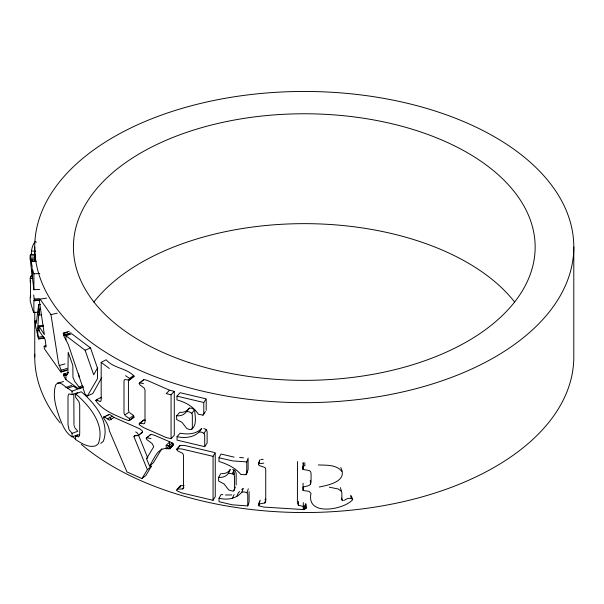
<?xml version="1.0" encoding="UTF-8"?>
<svg xmlns="http://www.w3.org/2000/svg" width="604" height="604" viewBox="0 0 604 604"><rect width="100%" height="100%" fill="white"/><g stroke="black" fill="none" stroke-linecap="round" stroke-linejoin="round"><path stroke-width="0.91" d="M302.815 506.303L298.467 505.201L298.519 501.312M297.478 461.607L297.402 503.321L298.467 505.201M44.183 338.164L38.581 338.972C36.142 327.534 39.796 316.111 38.686 304.582L40.551 304.31M43.382 325.216L38.724 325.903L38.482 328.621L38.928 330.66L45.119 339.478L46.063 346.462L45.844 347.119L44.115 346.175L44.386 348.765L60.823 372.064L66.357 370.584M39.366 300.399L34.352 300.739L33.703 294.858M39.751 289.392L33.892 289.739L33.915 273.823L32.669 269.829M38.686 304.582L36.263 323.427L35.108 321.049L36.776 320.913M30.668 295.847L30.411 297.191L30.57 280.286M30.517 256.179L30.215 259.282L33.892 289.739M101.698 377.651L92.767 393.589L87.414 395.945L85.104 394.193L68.207 344.333L63.662 335.56L63.337 333.098L69.264 331.249M306.092 503.993L306.236 507.881L305.767 508.674L303.367 509.557L263.805 507.081L258.806 505.767L258.459 505.027L259.169 503.985L264.877 502.943L265.768 499.093L264.967 499.402M351.369 495.846L352.676 499.659C344.484 509.565 305.964 517.001 311 493.385L309.006 491.331L303.102 490.486L303.102 487.043L308.584 485.699L310.539 484.219L311.068 481.984L311.068 473.453L310.637 471.716L309.323 470.569L303.034 469.451L302.981 466.348M35.108 321.049L35.719 326.613L38.581 338.972M61.223 372.109L61.087 370.214L58.52 363.125L50.962 314.616L40.068 299.131L46.561 298.112M31.733 253.574L31.34 254.616C31.242 250.071 32.322 244.847 35.342 241.351L36.293 242.287M259.169 503.985L260.203 500.142M264.877 502.943L265.73 501.358L265.73 469.127L264.877 467.428L259.169 465.571L258.459 464.423L259.848 459.901M258.806 505.767L259.433 503.464M258.459 464.423L259.509 460.588M258.459 505.027L259.509 501.192M40.068 299.131L39.396 301.321L44.356 334.571L38.724 325.903M83.193 387.262L78.618 388.878L65.942 379.674L63.971 376.503L63.639 374.042L68.705 372.449M222.831 494.706L221.087 494.525L219.048 498.224L219.048 501.705L232.389 504.823L247.761 505.933L249.082 502.128L249.082 491.633M247.761 505.933L247.761 494.57L246.976 492.66L248.319 488.855M246.764 473.309L246.764 461.909L248.108 458.104L248.108 469.504L246.764 473.309L245.903 474.699L240.913 474.502C235.303 467.836 227.21 463.978 218.988 461.501L218.988 457.741L221.026 454.034L234.08 457.115M245.903 474.699L246.998 471.656M79.23 388.833L79.018 387.089L74.73 381.403L72.971 377.409L72.82 365.48L68.207 352.253L67.905 373.649L67.006 374.812L65.662 375.107L63.639 374.042M191.634 429.444L192.336 427.511L192.336 415.242L191.868 413.234L188.946 411.739L186.485 411.626C184.265 414.91 180.543 416.179 176.647 415.786L176.647 419.516L182.061 422.377L186.681 428.402L189.075 429.414L191.634 429.444C197.297 424.484 195.009 416.186 194.594 409.686L191.74 408.206L189.346 408.108C187.21 411.362 183.586 412.713 179.743 412.336L176.647 415.786M220.702 473.664L218.656 477.364L218.656 481.101L224.076 483.947L228.705 489.957L232.691 491.143L233.756 490.788L234.503 488.749L234.503 476.481L234.005 474.548L235.658 470.78M219.048 498.224C227.278 500.263 236.224 498.881 241.842 492.132L243.306 488.342M236.745 496.526L238.338 492.751L239.69 491.497M100.936 398.021L101.449 397.251L96.323 399.772L95.802 400.527C101.948 409.988 114.005 414.578 124.001 418.957L128.75 420.641L133.839 417.477L133.544 415.522L129.732 412.759M129.55 420.475L134.103 416.866M233.756 490.788L235.417 487.02M218.656 477.364C222.559 477.749 226.281 476.473 228.508 473.181L232.789 473.853L234.48 470.093M232.389 473.778L234.08 470.025L232.699 469.534M232.389 498.406L234.08 494.653M143.231 380.293L144.318 379.531L147.406 380.46L169.528 390.222L174.292 391.347L174.292 435.295L171.068 438.7L166.183 437.545L143.465 427.556L139.456 424.831L139.177 423.993L139.75 423.147L143.79 420.044L145.458 420.135M103.39 417.636L103.684 417.002L109.467 414.344L114.133 417.455L139.834 428.863L142.197 430.811L142.589 431.784L142.099 432.592L138.022 435.68L134.496 435.658L133.952 436.662L147.376 469.693L141.948 478.572L126.938 471.935L109.377 430.826C108.765 425.722 105.964 421.683 103.39 417.636L105.028 416.752M144.318 423.714L145.005 422.377L145.005 390.146L144.318 388.198L139.75 384.74L139.177 383.389L143.503 379.697M228.508 473.181L230.298 469.436C228.289 472.366 225.133 473.997 221.517 473.619M150.102 435.129L151.325 434.336L154.722 435.371L172.057 442.785L173.612 444.536L169.867 448.787C157.795 446.454 155.47 456.556 149.543 466.039L146.515 458.655L153.771 446.718L152.027 443.442L146.787 439.576L146.228 438.308L150.404 434.495M100.528 401.539L101.178 400.195L101.178 362.362L106.168 359.757C113.318 368.448 127.285 368.108 134.103 376.262L129.248 380.097L124.688 379.531L124.001 380.867L124.001 413.098L124.688 415.046L129.097 412.109L128.425 410.169L128.425 379.78M214.352 452.464L184.703 445.48L180.151 445.367L176.745 449.459L177.41 450.705L182.725 453.415L183.525 455.25L183.525 487.481L182.725 488.93L177.41 489.119L176.745 490.055L177.063 490.848L181.728 492.917L213.061 500.301L215.251 496.624L215.251 453.612M176.745 449.459L180.151 445.367M87.414 395.945L97.508 378.595L97.508 367.911L93.703 374.797L85.104 350.244L65.942 335.718L63.337 333.098M169.867 448.787L173.612 444.536M150.517 464.778L151.211 466.499L145.926 475.439L141.948 478.572M213.061 500.301L213.061 456.352L215.251 452.675M161.819 448.734L153.325 462.83L149.543 466.039M138.022 435.68L142.589 431.784M202.982 415.144L203.782 413.883L203.782 402.49L206.206 398.866L180.067 392.706L176.98 396.156L176.98 399.924C185.488 402.166 193.537 406.628 198.323 414.208L202.982 415.144L205.428 411.528M143.79 420.044L139.177 423.993M177.048 436.647C186.002 438.746 197.04 437.13 201.728 428.379C196.194 434.268 187.648 434.631 180.135 433.196L177.048 436.647L177.048 440.12L204.711 446.658L207.119 443.026L207.119 431.664L206.402 429.64L203.873 428.515M204.711 446.658L204.711 435.288L203.978 433.264L206.402 429.64M129.248 380.097L134.103 376.262M176.745 490.055L180.483 485.669L184.099 485.586M191.868 413.234L194.594 409.686M186.485 411.626L189.346 408.108M182.725 488.93L183.903 487.534M177.41 489.119L180.483 485.669M171.068 438.7L171.068 394.752L174.292 391.347M170.366 447.941L169.966 447.051L173.22 443.653M166.183 445.375L169.528 442.007L169.528 445.609L166.183 448.983L166.183 445.375L168.773 446.182L172.057 442.785M168.04 448.999L170.237 446.741M169.528 390.222L166.183 393.597L171.068 394.752M63.548 381.539L57.455 383.185L55.719 384.914C52.231 395.831 56.021 407.564 59.622 417.968C62.529 424.997 65.24 432.638 72.057 436.866L77.765 434.812M32.676 276.028C29.196 274.971 30.487 280.226 30.215 282.015M147.376 469.693L151.211 466.499M146.515 458.655L147.806 457.598M146.228 438.308L148.169 436.722M100.755 443.359L103.344 441.275C110.343 422.4 95.002 403.374 81.253 391.754L75.621 393.884L75.621 397.356L78.935 401.668L79.713 404.967L79.713 433.755L79.418 435.861L78.543 436.858L75.621 436.028L75.621 439.569C81.442 443.366 88.35 447.919 95.613 445.873L98.278 443.827C105.473 424.725 89.43 405.631 75.621 393.884M241.713 489.625L242.778 488.764M139.177 383.389L142.559 380.807M133.952 436.662L136.043 435.137M129.822 379.259L129.55 378.406L133.839 375.416M125.345 415.703L129.248 418.512L133.544 415.522M344.318 500.278C346.424 498.859 348.901 497.651 351.468 498.602L352.676 499.659M114.133 417.455L109.377 420.203L104.567 417.009L103.684 417.002M107.595 418.859L112.397 416.141M106.674 415.877L108.312 414.993M95.802 400.527L97.267 399.81M258.806 463.736L263.805 463.132M85.104 350.244L90.509 347.934L97.697 368.84M79.434 388.266L83.397 386.696M79.018 387.089L82.197 385.835M75.621 436.028L79.645 434.51M67.565 388.198L72.057 391.173L77.765 389.119L73.371 386.235L67.565 388.198C64.213 386.545 61.789 382.121 57.455 383.185M72.057 436.866L72.057 433.325L69.052 429.663L68.01 424.876L68.01 396.088L68.924 393.853L72.057 394.654L77.765 392.6M72.057 433.325L77.765 431.271L74.828 427.662M67.61 374.51L65.942 375.061L65.942 379.674M65.942 387.36L71.778 385.428M65.179 334.654L71.045 332.751M63.662 335.56L69.566 333.702M63.458 374.578L65.149 374.05M63.586 375.462L66.123 374.669M63.216 333.665L67.444 332.351M177.063 448.817L181.728 448.961L213.061 456.352M61.359 371.558L67.338 369.784M61.087 370.214L67.074 368.44M59.011 365.586L65.066 363.887M319.252 487.013C328.402 485.125 348.093 481.396 340.747 467.526M133.061 417.658L133.839 417.477M50.962 314.616L57.229 313.197M139.456 382.8L143.465 383.608M44.115 346.175L45.949 345.835M146.546 437.681L150.97 438.595M40.785 308.863L38.928 309.142L39.585 313.28L38.928 315.22L41.714 314.797M43.579 326.13L38.928 326.832L38.928 330.66M38.626 338.459L44.22 337.651M38.55 337.153L43.216 336.481M37.622 330.554L39.268 330.35M37.493 328.206L39.132 328.002M241.842 492.132L244.197 491.928L246.976 492.66M231.762 494.955L225.451 494.986M34.375 298.995L39.388 298.655M34.413 300.037L39.426 299.69M33.915 273.823L39.773 273.476M30.2 297.085L30.215 301.177L32.926 310.698L33.847 312.464L38.029 312.215M260.868 459.448L263.185 459.35M35.561 254.495L30.517 254.443L30.215 255.832L31.227 261.275L36.27 261.215M30.555 261.071L35.598 261.071M32.79 278.444L30.215 278.225L32.737 278.24M35.259 255.862L30.215 255.832L30.215 259.282L35.259 259.312M30.517 257.923L35.561 257.976M318.323 464.937C326.168 465.322 336.428 464.423 341.781 471.362M31.34 251.045L35.545 251.143M166.5 445.344L169.528 445.609M139.75 423.147L143.661 423.797M199.192 431.981L201.381 432.124L203.978 433.264M302.981 462.77L303.367 465.903L304.884 465.775L304.793 462.672M239.69 457.507L243.435 457.772M246.764 461.909L232.389 460.875L218.988 457.741M340.437 487.624L341.872 492.932L341.872 499.599L342.242 500.339L343.359 500.505M329.316 487.179L338.323 489.014L341.471 491.46M306.236 507.881L305.382 506.801L303.367 506.477L303.367 509.557L303.291 502.588M176.98 396.156L203.782 402.49M96.323 399.772L99.909 401.449M232.789 473.853L234.005 474.548M125.541 375.688L129.55 378.406M135.696 431.928L137.153 432.826L138.52 434.88M168.773 446.182L169.966 447.051M101.178 362.362L109.377 368.516M90.509 347.934L71.778 333.793L65.942 335.718L65.942 339.961M34.352 300.739L33.892 300.271L33.847 312.464M109.339 417.085L111.461 419.735M129.248 418.512L129.822 419.856M138.648 435.454L147.723 457.877M179.833 486.605L180.151 487.398M74.066 425.51L74.571 426.945M79.32 377.251L78.558 373.846M350.448 495.552L351.468 498.602M341.615 498.036L342.242 500.339M31.227 261.275L32.254 267.406M30.993 276.005L31.053 276.511M73.975 424.642L73.809 394.118M310.282 480.339L310.539 484.219M305.669 505.563L305.767 508.674M305.284 503.691L305.382 506.801M304.288 505.495L304.386 509.383M303.306 462.792L303.367 469.534L303.306 466.424M303.042 483.162L303.102 487.043M303.049 487.383L303.102 490.486M573.8 247.059A269.527 155.606 0 0 1 169.513 381.826A269.527 155.606 0 0 1 169.513 112.299A269.527 155.606 0 0 1 573.8 247.059L573.8 356.941A269.527 155.606 0 0 1 383.517 505.669A269.527 155.606 0 0 1 81.344 444.393M303.034 465.88L303.034 469.451M236.149 472.713L236.149 484.982M206.206 399.742L206.206 410.259M72.057 391.173L72.057 394.654M34.753 247.059L34.753 261.147M34.753 311.86L34.753 356.941M32.231 259.259L32.231 261.132M32.231 268.629L32.231 276.119M75.273 439.002A269.527 155.606 0 0 1 72.722 436.571M60.234 422.981A269.527 155.606 0 0 1 34.79 354.186M93.846 302.098A230.871 133.295 0 0 1 304.273 223.646A230.871 133.295 0 0 1 514.699 302.098M188.841 362.498A230.871 133.295 0 0 0 535.152 247.059A230.871 133.295 0 0 0 188.841 131.627A230.871 133.295 0 0 0 188.841 362.498"/></g></svg>
